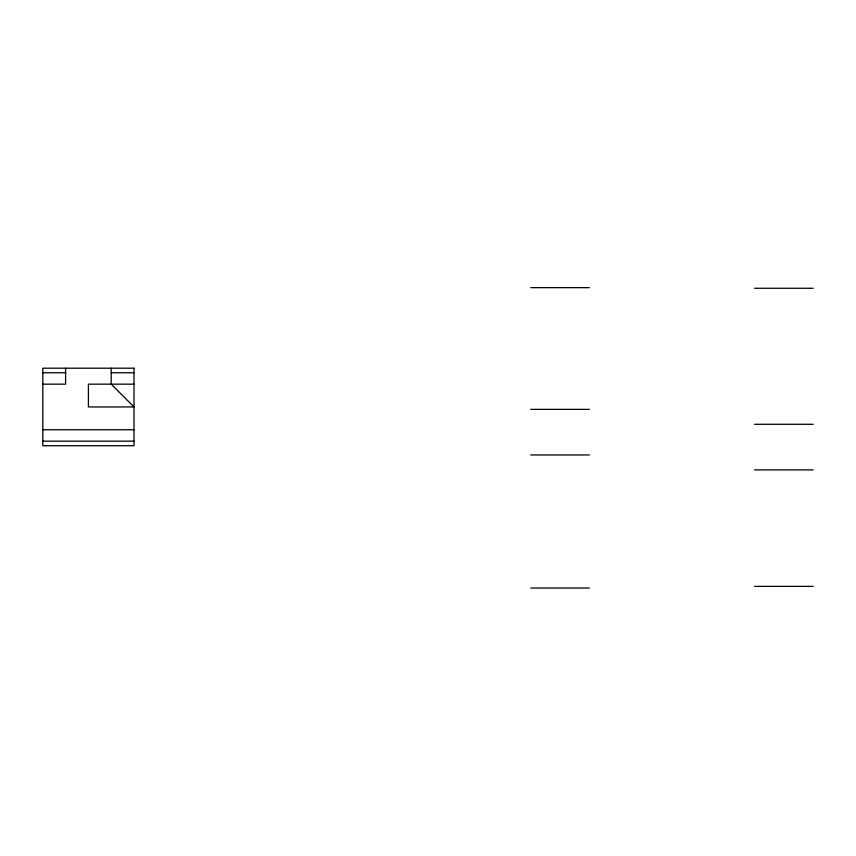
<?xml version="1.0" encoding="UTF-8"?>
<svg xmlns="http://www.w3.org/2000/svg" width="856" height="856" viewBox="0 0 856 856"><rect width="100%" height="100%" fill="white"/><g stroke="black" fill="none" stroke-linecap="round" stroke-linejoin="round"><path stroke-width="1.28" d="M530.699 287.648L589.377 287.648M754.521 288.269L813.2 288.269M42.8 372.756L65.602 372.756M111.205 372.756L133.996 372.756M42.8 384.162L65.602 384.162L65.602 368.198M133.996 384.162L88.403 384.162L88.403 406.953L133.996 406.953L111.205 384.162L111.205 368.198M530.699 409.361L589.377 409.361M754.521 424.287L813.2 424.287M42.8 429.755L133.996 429.755M42.8 441.161L133.996 441.161M530.699 454.953L589.377 454.953M754.521 469.88L813.2 469.88M754.521 586.381L813.2 586.381M530.699 588.04L589.377 588.04M133.996 368.198L42.8 368.198L42.8 445.719L133.996 445.719L133.996 368.198"/></g></svg>
